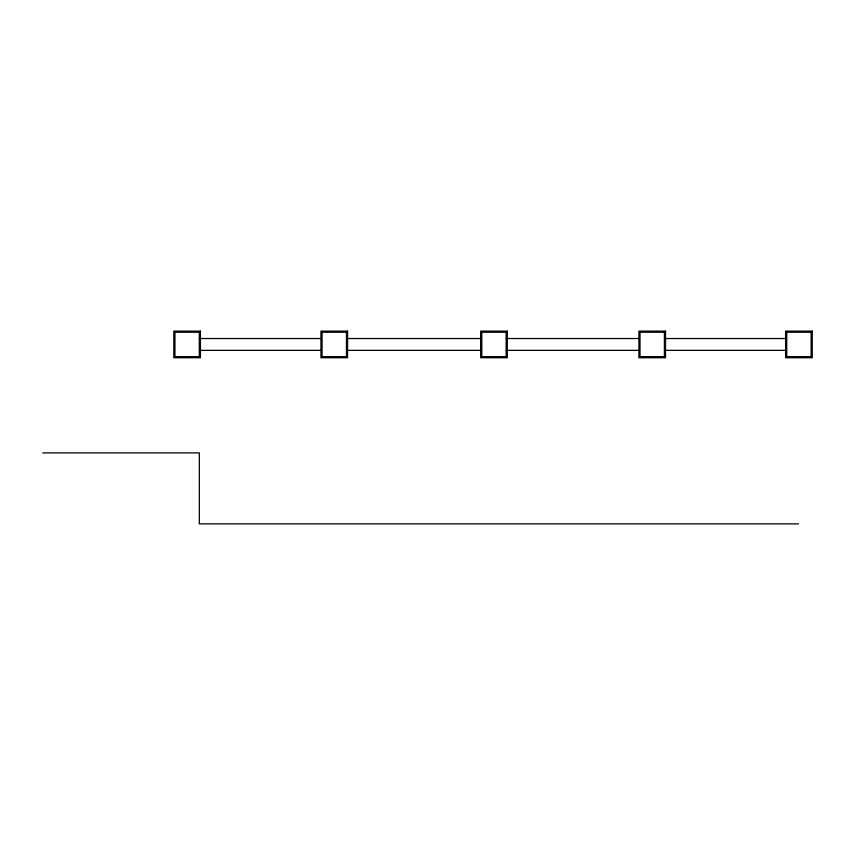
<?xml version="1.0" encoding="UTF-8"?>
<svg xmlns="http://www.w3.org/2000/svg" width="855" height="855" viewBox="0 0 855 855"><rect width="100%" height="100%" fill="white"/><g stroke="black" fill="none" stroke-linecap="round" stroke-linejoin="round"><path stroke-width="1.28" d="M199.322 338.527L320.507 338.527M347.793 338.527L481.568 338.527M506.181 338.527L638.482 338.527M664.42 338.527L786.205 338.527M199.322 350.358L320.507 350.358M347.793 350.358L481.568 350.358M506.181 350.358L638.482 350.358M664.42 350.358L786.205 350.358M42.75 452.894L199.322 452.894L199.322 523.869L798.527 523.869M200.433 331.131L173.811 331.131L173.811 357.743L200.433 357.743L200.433 331.131M347.579 331.131L320.956 331.131L320.956 357.743L347.579 357.743L347.579 331.131M507.293 331.131L480.67 331.131L480.67 357.743L507.293 357.743L507.293 331.131M665.521 331.131L638.909 331.131L638.909 357.743L665.521 357.743L665.521 331.131M812.25 331.131L785.627 331.131L785.627 357.743L812.25 357.743L812.25 331.131M199.322 332.232L174.922 332.232L174.922 356.642L199.322 356.642L199.322 332.232M346.467 332.232L322.068 332.232L322.068 356.642L346.467 356.642L346.467 332.232M506.181 332.232L481.782 332.232L481.782 356.642L506.181 356.642L506.181 332.232M664.42 332.232L640.01 332.232L640.01 356.642L664.42 356.642L664.42 332.232M811.139 332.232L786.739 332.232L786.739 356.642L811.139 356.642L811.139 332.232"/></g></svg>
